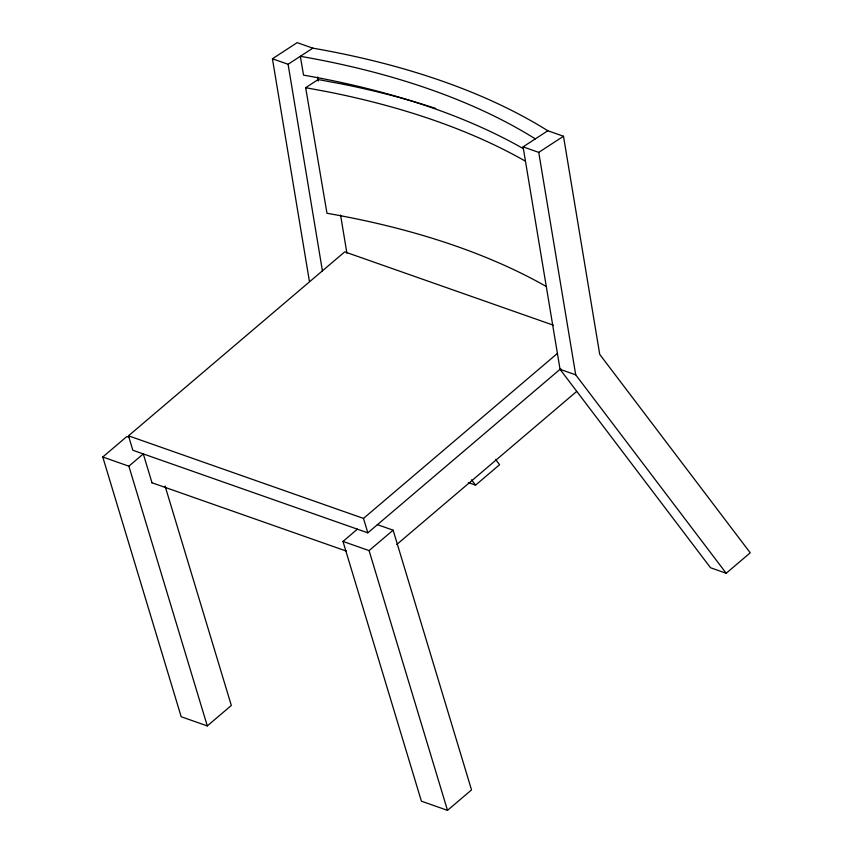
<?xml version="1.0" encoding="UTF-8"?>
<svg xmlns="http://www.w3.org/2000/svg" width="853" height="853" viewBox="0 0 853 853"><rect width="100%" height="100%" fill="white"/><g stroke="black" fill="none" stroke-linecap="round" stroke-linejoin="round"><path stroke-width="1.28" d="M165.087 486.082L231.323 705.474L207.3 725.914L181.188 716.744L102.765 457.005L126.798 436.565L129.208 437.408M560.826 368.656L367.835 532.837L132.844 450.245L128.494 435.819L344.729 251.859L553.32 325.185M102.765 457.005L128.878 466.186L143.293 453.913L152.005 482.777M128.494 435.819L363.485 518.411L557.478 353.366M377.442 524.67L393.116 530.171L471.528 789.91L447.505 810.35L421.393 801.17L342.981 541.431L357.396 529.169M342.981 541.431L369.082 550.611L393.116 530.171M396.762 544.513L576.617 391.495M468.318 482.606L475.558 485.144L499.581 464.704L495.55 459.404M547.818 130.754L523.081 146.865L560.048 369.328L710.538 567.746L726.202 573.248L750.235 552.808L599.734 354.39L563.492 136.256L547.818 130.754A748.987 367.195 -9.6 0 0 312.838 48.152L297.164 42.65L272.427 58.761L309.394 281.223M272.427 58.761L288.09 64.274L312.838 48.152M546.432 286.587A748.987 367.195 -9.6 0 0 326.976 213.271L305.662 87.688L318.158 79.553L341.307 83.871A748.987 367.195 -9.6 0 1 435.68 108.459M523.081 146.865L538.744 152.378L563.492 136.256M305.662 87.688L328.81 92.007A748.987 367.195 -9.6 0 1 525.117 161.014M560.048 369.328L575.711 374.83L726.202 573.248M151.61 482.638L346.393 551.102M471.528 479.844L475.558 485.144M363.485 518.411L367.835 532.837M369.082 550.611L447.505 810.35M128.878 466.186L207.3 725.914M538.744 152.378L575.711 374.83M317.636 77.069L318.297 81.003M340.571 215.041L346.894 253.149M288.09 64.274L322.445 271.03M522.996 148.454A748.987 367.195 -9.6 0 0 303.529 75.128L300.341 56.298A748.987 367.195 -9.6 0 1 535.321 138.89"/></g></svg>
